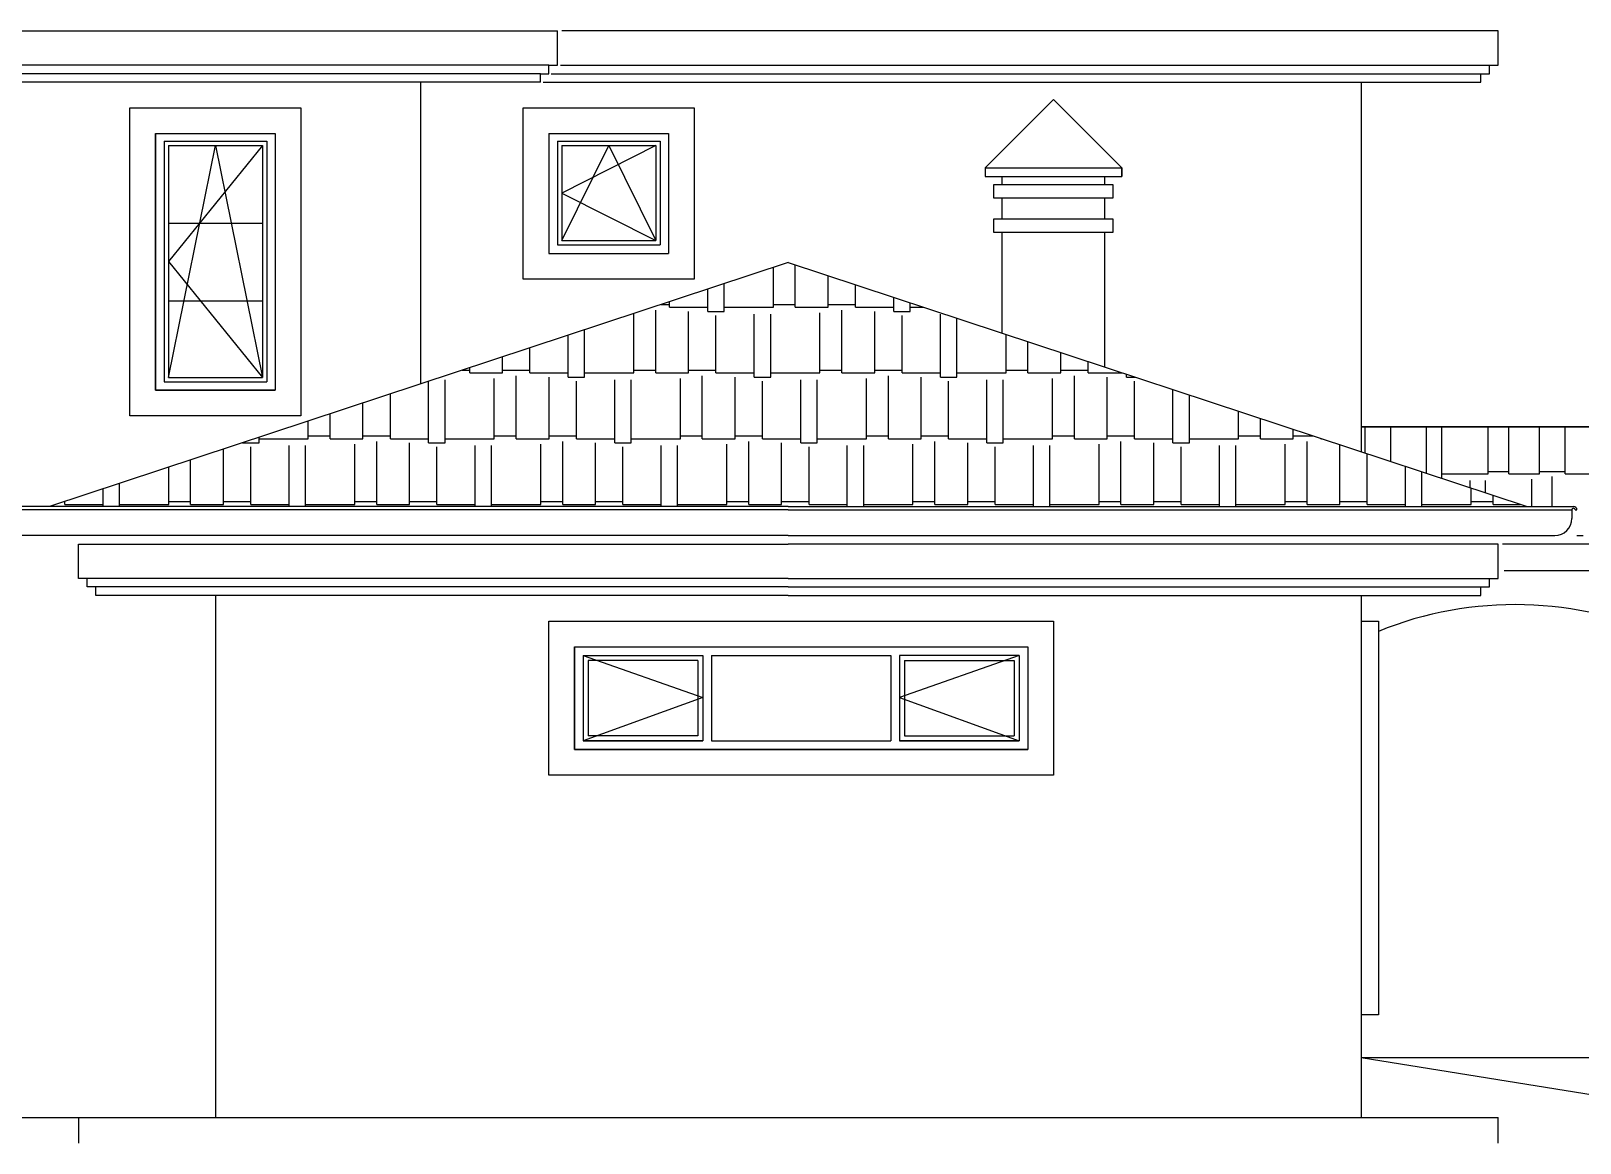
# Model space of a CAD drawing. Extents: x 3907.4 to 3911.57, y -3054.42 to -3053.7.
# Drawn here: x 3910.812 to 3910.9932, y -3053.9306 to -3053.8006 of the extents above; entities that cross this region are included whole.
import ezdxf

# ---------------------------------------------------------------- set-up
doc = ezdxf.new("R2010")
doc.units = 0
doc.header["$LTSCALE"] = 2
doc.header["$MEASUREMENT"] = 0
doc.linetypes.add('ACAD_ISO07W100', pattern=[3.5, 0.5, -3])
for name, color, linetype in [('DOĞRAMA', 2, 'CONTINUOUS'), ('DUVAR', 7, 'CONTINUOUS'), ('KİREMİT', 9, 'CONTINUOUS')]:
    doc.layers.add(name, color=color, linetype=linetype)
doc.layers.add('Standard', color=7, linetype='CONTINUOUS', lineweight=25)

msp = doc.modelspace()

# ---------------------------------------------------------------- linework, layer by layer
at = {"layer": 'DOĞRAMA'}
for p, q in [((3910.826581628488, -3053.812611044727), (3910.826581628488, -3053.842611044727)), ((3910.826581628488, -3053.812611044727), (3910.840581628489, -3053.812611044727)), ((3910.872581628488, -3053.812611044727), (3910.872581628488, -3053.826611044727)), ((3910.872581628488, -3053.812611044727), (3910.886581628488, -3053.812611044727)), ((3910.826581628488, -3053.81351048544), (3910.826581628488, -3053.841611044727)), ((3910.827581628489, -3053.81351048544), (3910.827581628489, -3053.841611044727)), ((3910.827581628489, -3053.81351048544), (3910.827581628489, -3053.841611044727)), ((3910.827581628489, -3053.81351048544), (3910.839581628488, -3053.81351048544)), ((3910.839581628488, -3053.81351048544), (3910.839581628488, -3053.841611044727)), ((3910.872581628488, -3053.81351048544), (3910.872581628488, -3053.825611044726)), ((3910.873581628488, -3053.81351048544), (3910.873581628488, -3053.825611044726)), ((3910.873581628488, -3053.81351048544), (3910.873581628488, -3053.825611044726)), ((3910.873581628488, -3053.81351048544), (3910.885581628489, -3053.81351048544)), ((3910.885581628489, -3053.81351048544), (3910.885581628489, -3053.825611044726)), ((3910.873581628488, -3053.825611044726), (3910.885581628489, -3053.825611044726)), ((3910.827581628489, -3053.841611044727), (3910.839581628488, -3053.841611044727)), ((3910.875581628488, -3053.872611044726), (3910.928581628488, -3053.872611044726)), ((3910.875581628488, -3053.872611044726), (3910.875581628488, -3053.884611044727)), ((3910.928581628488, -3053.872611044726), (3910.928581628488, -3053.884611044727)), ((3910.928581628488, -3053.872611044726), (3910.928581628488, -3053.884611044727)), ((3910.876581628489, -3053.873611044727), (3910.890581628488, -3053.873611044727)), ((3910.876581628489, -3053.873611044727), (3910.876581628489, -3053.883611044726)), ((3910.876581628489, -3053.873611044727), (3910.876581628489, -3053.883611044726)), ((3910.890581628488, -3053.873611044727), (3910.890581628488, -3053.883611044726)), ((3910.891581628488, -3053.873611044727), (3910.912581628489, -3053.873611044727)), ((3910.891581628488, -3053.873611044727), (3910.891581628488, -3053.883611044726)), ((3910.912581628489, -3053.873611044727), (3910.912581628489, -3053.883611044726)), ((3910.927581628488, -3053.873611044727), (3910.913581628488, -3053.873611044727)), ((3910.913581628488, -3053.873611044727), (3910.913581628488, -3053.883611044726)), ((3910.927581628488, -3053.873611044727), (3910.927581628488, -3053.883611044726)), ((3910.927581628488, -3053.873611044727), (3910.927581628488, -3053.883611044726)), ((3910.927581628488, -3053.873611044727), (3910.927581628488, -3053.883611044726)), ((3910.890581628488, -3053.883611044726), (3910.876581628489, -3053.883611044726)), ((3910.876581628489, -3053.883611044726), (3910.890581628488, -3053.883611044726)), ((3910.891581628488, -3053.883611044726), (3910.912581628489, -3053.883611044726)), ((3910.913581628488, -3053.883611044726), (3910.927581628488, -3053.883611044726)), ((3910.927581628488, -3053.883611044726), (3910.913581628488, -3053.883611044726))]:
    msp.add_line(p, q, dxfattribs=at)
at = {"layer": 'DOĞRAMA', "color": 6}
for p, q in [((3910.828081628488, -3053.81401048544), (3910.828081628488, -3053.841111044726)), ((3910.828081628488, -3053.81401048544), (3910.839081628488, -3053.81401048544)), ((3910.839081628488, -3053.81401048544), (3910.839081628488, -3053.841111044726)), ((3910.874081628489, -3053.81401048544), (3910.874081628489, -3053.825111044727)), ((3910.874081628489, -3053.81401048544), (3910.885081628488, -3053.81401048544)), ((3910.885081628488, -3053.81401048544), (3910.885081628488, -3053.825111044727)), ((3910.828081628488, -3053.823077152107), (3910.839081628488, -3053.823077152107)), ((3910.874081628489, -3053.825111044727), (3910.885081628488, -3053.825111044727)), ((3910.828081628488, -3053.832143818774), (3910.839081628488, -3053.832143818774)), ((3910.828081628488, -3053.841111044726), (3910.839081628488, -3053.841111044726)), ((3910.889981628488, -3053.874211044727), (3910.877181628488, -3053.874211044727)), ((3910.877181628488, -3053.874211044727), (3910.877181628488, -3053.883011044727)), ((3910.889981628488, -3053.874211044727), (3910.889981628488, -3053.883011044727)), ((3910.914181628488, -3053.874211044727), (3910.926981628489, -3053.874211044727)), ((3910.914181628488, -3053.874211044727), (3910.914181628488, -3053.883011044727)), ((3910.926981628489, -3053.874211044727), (3910.926981628489, -3053.883011044727)), ((3910.889981628488, -3053.883011044727), (3910.877181628488, -3053.883011044727)), ((3910.914181628488, -3053.883011044727), (3910.926981628489, -3053.883011044727))]:
    msp.add_line(p, q, dxfattribs=at)
at = {"layer": 'DOĞRAMA', "color": 9, "linetype": 'ACAD_ISO07W100'}
for p, q in [((3910.839081628488, -3053.81401048544), (3910.828081628488, -3053.827560765083)), ((3910.828081628488, -3053.841111044726), (3910.833581628488, -3053.81401048544)), ((3910.833581628488, -3053.81401048544), (3910.839081628488, -3053.841111044726)), ((3910.885081628488, -3053.81401048544), (3910.874081628489, -3053.819560765083)), ((3910.874081628489, -3053.825111044727), (3910.879581628488, -3053.81401048544)), ((3910.879581628488, -3053.81401048544), (3910.885081628488, -3053.825111044727)), ((3910.874081628489, -3053.819560765083), (3910.885081628488, -3053.825111044727)), ((3910.828081628488, -3053.827560765083), (3910.839081628488, -3053.841111044726)), ((3910.876581628489, -3053.873611044727), (3910.890581628488, -3053.878511044727)), ((3910.927581628488, -3053.873611044727), (3910.913581628488, -3053.878511044727)), ((3910.890581628488, -3053.878511044727), (3910.876581628489, -3053.883611044726)), ((3910.913581628488, -3053.878511044727), (3910.927581628488, -3053.883611044726))]:
    msp.add_line(p, q, dxfattribs=at)
at = {"layer": 'DUVAR', "color": 4}
for p, q in [((3910.717581628488, -3053.800611044727), (3910.873581628488, -3053.800611044727)), ((3910.873581628488, -3053.804611044727), (3910.873581628488, -3053.800611044727)), ((3910.983581628489, -3053.800611044727), (3910.874086042254, -3053.800611044727)), ((3910.983581628489, -3053.804611044727), (3910.983581628489, -3053.800611044727)), ((3910.871581628488, -3053.806611044727), (3910.871581628488, -3053.805611044726)), ((3910.871581628488, -3053.805611044726), (3910.872581628489, -3053.805611044726)), ((3910.872581628488, -3053.805611044726), (3910.872581628488, -3053.804611044727)), ((3910.872581628488, -3053.804611044727), (3910.873581628488, -3053.804611044727)), ((3910.981581628489, -3053.806611044727), (3910.981581628489, -3053.805611044726)), ((3910.981581628489, -3053.805611044726), (3910.982581628488, -3053.805611044726)), ((3910.982581628488, -3053.805611044726), (3910.982581628488, -3053.804611044727)), ((3910.982581628488, -3053.804611044727), (3910.983581628489, -3053.804611044727)), ((3910.871581628488, -3053.806611044727), (3910.719581628488, -3053.806611044727)), ((3910.871901735925, -3053.806611044727), (3910.981581628489, -3053.806611044727)), ((3910.900581628488, -3053.827688408872), (3910.814166994791, -3053.856205237992)), ((3910.900581628488, -3053.827688408872), (3910.986996262186, -3053.856205237992)), ((3910.833581628488, -3053.866611044727), (3910.833581628488, -3053.927611044727)), ((3910.967581628488, -3053.866611044727), (3910.967581628488, -3053.927611044727)), ((3910.872581628488, -3053.869611044727), (3910.931581628488, -3053.869611044727)), ((3910.872581628488, -3053.887611044727), (3910.872581628488, -3053.869611044727)), ((3910.931581628488, -3053.869611044727), (3910.931581628488, -3053.887611044727)), ((3910.875581628488, -3053.872611044726), (3910.928581628488, -3053.872611044726)), ((3910.875581628488, -3053.884611044727), (3910.875581628488, -3053.872611044726)), ((3910.928581628488, -3053.872611044726), (3910.928581628488, -3053.884611044727)), ((3910.875581628488, -3053.884611044727), (3910.928581628488, -3053.884611044727)), ((3910.875581628488, -3053.884611044727), (3910.928581628488, -3053.884611044727)), ((3910.875581628488, -3053.884611044727), (3910.928581628488, -3053.884611044727)), ((3910.928581628488, -3053.884611044727), (3910.875581628488, -3053.884611044727)), ((3910.931581628488, -3053.887611044727), (3910.872581628488, -3053.887611044727)), ((3910.817581628488, -3053.927611044727), (3910.983581628489, -3053.927611044727)), ((3910.817581628488, -3053.927611044727), (3910.817581628488, -3053.930611044726)), ((3910.983581628489, -3053.930611044726), (3910.983581628489, -3053.927611044727))]:
    msp.add_line(p, q, dxfattribs=at)
at = {"layer": 'DUVAR', "color": 3}
for p, q in [((3910.872581628488, -3053.804611044727), (3910.718581628488, -3053.804611044727)), ((3910.871581628488, -3053.805611044726), (3910.719581628488, -3053.805611044726)), ((3910.872836721873, -3053.805611044726), (3910.981581628489, -3053.805611044726)), ((3910.873946416761, -3053.804611044727), (3910.982581628488, -3053.804611044727)), ((3910.900581628488, -3053.864611044727), (3910.818581628489, -3053.864611044727)), ((3910.900581628488, -3053.865611044726), (3910.819581628488, -3053.865611044726)), ((3910.900581628488, -3053.864611044727), (3910.982581628488, -3053.864611044727)), ((3910.900581628488, -3053.865611044726), (3910.981581628489, -3053.865611044726))]:
    msp.add_line(p, q, dxfattribs=at)
at = {"layer": 'DUVAR'}
for p, q in [((3910.857581628488, -3053.806611044727), (3910.857581628488, -3053.841878408872)), ((3910.967581628488, -3053.806611044727), (3910.967581628488, -3053.849798408872)), ((3910.823581628488, -3053.809611044727), (3910.843581628488, -3053.809611044727)), ((3910.823581628488, -3053.845611044726), (3910.823581628488, -3053.809611044727)), ((3910.843581628488, -3053.809611044727), (3910.843581628488, -3053.845611044726)), ((3910.869581628489, -3053.809611044727), (3910.889581628488, -3053.809611044727)), ((3910.869581628489, -3053.829611044727), (3910.869581628489, -3053.809611044727)), ((3910.889581628488, -3053.809611044727), (3910.889581628488, -3053.829611044727)), ((3910.923581628489, -3053.816611044726), (3910.931581628488, -3053.808611044727)), ((3910.931581628488, -3053.808611044727), (3910.923581628489, -3053.816611044726)), ((3910.931581628488, -3053.808611044727), (3910.939581628489, -3053.816611044726)), ((3910.939581628489, -3053.816611044726), (3910.931581628488, -3053.808611044727)), ((3910.826581628488, -3053.812611044727), (3910.840581628489, -3053.812611044727)), ((3910.826581628488, -3053.842611044727), (3910.826581628488, -3053.812611044727)), ((3910.840581628489, -3053.812611044727), (3910.840581628489, -3053.842611044727)), ((3910.840581628489, -3053.812611044727), (3910.840581628489, -3053.842611044727)), ((3910.886581628488, -3053.812611044727), (3910.886581628488, -3053.826611044727)), ((3910.923581628489, -3053.816611044726), (3910.923581628489, -3053.817611044727)), ((3910.923581628489, -3053.816611044726), (3910.923581628489, -3053.817611044727)), ((3910.939581628489, -3053.816611044726), (3910.939581628489, -3053.817611044727)), ((3910.939581628489, -3053.817611044727), (3910.939581628489, -3053.816611044726)), ((3910.923581628489, -3053.817611044727), (3910.939581628489, -3053.817611044727)), ((3910.925581628489, -3053.818611044727), (3910.925581628489, -3053.817611044727)), ((3910.937581628488, -3053.818611044727), (3910.937581628488, -3053.817611044727)), ((3910.925581628489, -3053.822611044727), (3910.925581628489, -3053.820111044727)), ((3910.937581628488, -3053.822611044727), (3910.937581628488, -3053.820111044727)), ((3910.925581628489, -3053.835938408872), (3910.925581628489, -3053.824111044727)), ((3910.937581628488, -3053.839898408872), (3910.937581628488, -3053.824111044727)), ((3910.872581628488, -3053.826611044727), (3910.886581628488, -3053.826611044727)), ((3910.889581628488, -3053.829611044727), (3910.869581628489, -3053.829611044727)), ((3910.826581628488, -3053.842611044727), (3910.840581628489, -3053.842611044727)), ((3910.840581628489, -3053.842611044727), (3910.826581628488, -3053.842611044727)), ((3910.843581628488, -3053.845611044726), (3910.823581628488, -3053.845611044726)), ((3910.967581628488, -3053.920611044727), (3911.029581628488, -3053.930611044726))]:
    msp.add_line(p, q, dxfattribs=at)
at = {"layer": 'DUVAR', "color": 5}
for p, q in [((3910.817581628488, -3053.860611044727), (3910.900581628488, -3053.860611044727)), ((3910.817581628488, -3053.864611044727), (3910.817581628488, -3053.860611044727)), ((3910.983581628489, -3053.860611044727), (3910.900581628488, -3053.860611044727)), ((3910.983581628489, -3053.864611044727), (3910.983581628489, -3053.860611044727)), ((3910.818581628489, -3053.864611044727), (3910.817581628488, -3053.864611044727)), ((3910.818581628489, -3053.865611044726), (3910.818581628489, -3053.864611044727)), ((3910.819581628488, -3053.865611044726), (3910.818581628489, -3053.865611044726)), ((3910.819581628488, -3053.866611044727), (3910.819581628488, -3053.865611044726)), ((3910.981581628489, -3053.866611044727), (3910.981581628489, -3053.865611044726)), ((3910.981581628489, -3053.865611044726), (3910.982581628488, -3053.865611044726)), ((3910.982581628488, -3053.865611044726), (3910.982581628488, -3053.864611044727)), ((3910.982581628488, -3053.864611044727), (3910.983581628489, -3053.864611044727)), ((3910.900581628488, -3053.866611044727), (3910.819581628488, -3053.866611044727)), ((3910.900581628488, -3053.866611044727), (3910.981581628489, -3053.866611044727))]:
    msp.add_line(p, q, dxfattribs=at)
at = {"layer": 'DUVAR', "color": 6}
for p, q in [((3910.967581628488, -3053.869611044727), (3910.969581628488, -3053.869611044727)), ((3910.969581628488, -3053.869611044727), (3910.969581628488, -3053.915611044727)), ((3910.969581628488, -3053.915611044727), (3910.967581628488, -3053.915611044727))]:
    msp.add_line(p, q, dxfattribs=at)
at = {"layer": 'DUVAR', "color": 11}
for p, q in [((3910.967581628488, -3053.920611044727), (3911.017581628489, -3053.920611044727)), ((3910.565581628488, -3053.927611044727), (3910.817581628488, -3053.927611044727))]:
    msp.add_line(p, q, dxfattribs=at)
at = {"layer": 'KİREMİT', "color": 2}
for p, q in [((3910.898839728764, -3053.832910880009), (3910.898839728764, -3053.828263235781)), ((3910.901399728764, -3053.832910880009), (3910.901399728764, -3053.827958381963)), ((3910.905239728765, -3053.832910880009), (3910.905239728765, -3053.829225581963)), ((3910.891159728764, -3053.833390880009), (3910.891159728764, -3053.830797635781)), ((3910.893079728764, -3053.833390880009), (3910.893079728764, -3053.830164035781)), ((3910.908439728764, -3053.832910880009), (3910.908439728764, -3053.830281581963)), ((3910.885079728765, -3053.840590880009), (3910.885079728765, -3053.833230880009)), ((3910.885725655346, -3053.832590880009), (3910.886679728764, -3053.832590880009)), ((3910.886679728764, -3053.832910880009), (3910.886679728764, -3053.832276035781)), ((3910.886679728764, -3053.832910880009), (3910.891159728764, -3053.832910880009)), ((3910.893079728764, -3053.832910880009), (3910.898839728764, -3053.832910880009)), ((3910.898839728764, -3053.832590880009), (3910.901399728764, -3053.832590880009)), ((3910.901399728764, -3053.832910880009), (3910.905239728765, -3053.832910880009)), ((3910.905239728765, -3053.832590880009), (3910.908439728764, -3053.832590880009)), ((3910.906839728764, -3053.840590880009), (3910.906839728764, -3053.833230880009)), ((3910.908439728764, -3053.832910880009), (3910.912919728764, -3053.832910880009)), ((3910.912919728764, -3053.833390880009), (3910.912919728764, -3053.831759981963)), ((3910.914839728764, -3053.833390880009), (3910.914839728764, -3053.832393581963)), ((3910.914839728764, -3053.832910880009), (3910.9164072986, -3053.832910880009)), ((3910.882519728764, -3053.840590880009), (3910.882519728764, -3053.833648835781)), ((3910.888919728764, -3053.840590880009), (3910.888919728764, -3053.833390880009)), ((3910.891159728764, -3053.833390880009), (3910.893079728764, -3053.833390880009)), ((3910.892119728765, -3053.840590880009), (3910.892119728765, -3053.833870880009)), ((3910.896599728765, -3053.841070880009), (3910.896599728765, -3053.833710880009)), ((3910.898519728764, -3053.841070880009), (3910.898519728764, -3053.833710880009)), ((3910.904279728764, -3053.840590880009), (3910.904279728764, -3053.833550880009)), ((3910.910679728765, -3053.840590880009), (3910.910679728765, -3053.833390880009)), ((3910.912919728764, -3053.833390880009), (3910.914839728764, -3053.833390880009)), ((3910.913879728764, -3053.840590880009), (3910.913879728764, -3053.833870880009)), ((3910.918359728764, -3053.841070880009), (3910.918359728764, -3053.833710880009)), ((3910.920279728764, -3053.841070880009), (3910.920279728764, -3053.834188781963)), ((3910.874839728765, -3053.841070880009), (3910.874839728765, -3053.836183235781)), ((3910.876759728764, -3053.841070880009), (3910.876759728764, -3053.835549635781)), ((3910.926039728764, -3053.840590880009), (3910.926039728764, -3053.836089581963)), ((3910.870359728764, -3053.840590880009), (3910.870359728764, -3053.837661635781)), ((3910.928599728764, -3053.840590880009), (3910.928599728764, -3053.836934381963)), ((3910.932439728765, -3053.840590880009), (3910.932439728765, -3053.838201581963)), ((3910.862452928073, -3053.840270880009), (3910.863319728765, -3053.840270880009)), ((3910.863319728765, -3053.840590880009), (3910.863319728765, -3053.839984835781)), ((3910.867159728764, -3053.840590880009), (3910.867159728764, -3053.838717635781)), ((3910.867159728764, -3053.840270880009), (3910.870359728764, -3053.840270880009)), ((3910.882519728764, -3053.840270880009), (3910.885079728765, -3053.840270880009)), ((3910.888919728764, -3053.840270880009), (3910.892119728765, -3053.840270880009)), ((3910.904279728764, -3053.840270880009), (3910.906839728764, -3053.840270880009)), ((3910.910679728765, -3053.840270880009), (3910.913879728764, -3053.840270880009)), ((3910.926039728764, -3053.840270880009), (3910.928599728764, -3053.840270880009)), ((3910.932439728765, -3053.840270880009), (3910.935639728764, -3053.840270880009)), ((3910.935639728764, -3053.840590880009), (3910.935639728764, -3053.839257581963)), ((3910.858519728764, -3053.848750880009), (3910.858519728764, -3053.841568835781)), ((3910.860439728765, -3053.848750880009), (3910.860439728765, -3053.841390880009)), ((3910.863319728765, -3053.840590880009), (3910.867159728764, -3053.840590880009)), ((3910.866199728765, -3053.848270880009), (3910.866199728765, -3053.841230880009)), ((3910.868759728764, -3053.848270880009), (3910.868759728764, -3053.840910880009)), ((3910.870359728764, -3053.840590880009), (3910.874839728765, -3053.840590880009)), ((3910.872599728764, -3053.848270880009), (3910.872599728764, -3053.841070880009)), ((3910.874839728765, -3053.841070880009), (3910.876759728764, -3053.841070880009)), ((3910.875799728764, -3053.848270880009), (3910.875799728764, -3053.841550880009)), ((3910.876759728764, -3053.840590880009), (3910.882519728764, -3053.840590880009)), ((3910.880279728764, -3053.848750880009), (3910.880279728764, -3053.841390880009)), ((3910.882199728765, -3053.848750880009), (3910.882199728765, -3053.841390880009)), ((3910.885079728765, -3053.840590880009), (3910.888919728764, -3053.840590880009)), ((3910.887959728765, -3053.848270880009), (3910.887959728765, -3053.841230880009)), ((3910.890519728765, -3053.848270880009), (3910.890519728765, -3053.840910880009)), ((3910.892119728765, -3053.840590880009), (3910.896599728765, -3053.840590880009)), ((3910.894359728764, -3053.848270880009), (3910.894359728764, -3053.841070880009)), ((3910.896599728765, -3053.841070880009), (3910.898519728764, -3053.841070880009)), ((3910.897559728764, -3053.848270880009), (3910.897559728764, -3053.841550880009)), ((3910.898519728764, -3053.840590880009), (3910.904279728764, -3053.840590880009)), ((3910.902039728765, -3053.848750880009), (3910.902039728765, -3053.841390880009)), ((3910.903959728764, -3053.848750880009), (3910.903959728764, -3053.841390880009)), ((3910.906839728764, -3053.840590880009), (3910.910679728765, -3053.840590880009)), ((3910.909719728764, -3053.848270880009), (3910.909719728764, -3053.841230880009)), ((3910.912279728765, -3053.848270880009), (3910.912279728765, -3053.840910880009)), ((3910.913879728764, -3053.840590880009), (3910.918359728764, -3053.840590880009)), ((3910.916119728764, -3053.848270880009), (3910.916119728764, -3053.841070880009)), ((3910.918359728764, -3053.841070880009), (3910.920279728764, -3053.841070880009)), ((3910.919319728765, -3053.848270880009), (3910.919319728765, -3053.841550880009)), ((3910.920279728764, -3053.840590880009), (3910.926039728764, -3053.840590880009)), ((3910.923799728765, -3053.848750880009), (3910.923799728765, -3053.841390880009)), ((3910.925719728764, -3053.848750880009), (3910.925719728764, -3053.841390880009)), ((3910.928599728764, -3053.840590880009), (3910.932439728765, -3053.840590880009)), ((3910.931479728764, -3053.848270880009), (3910.931479728764, -3053.841230880009)), ((3910.934039728764, -3053.848270880009), (3910.934039728764, -3053.840910880009)), ((3910.935639728764, -3053.840590880009), (3910.939680025873, -3053.840590880009)), ((3910.937879728765, -3053.848270880009), (3910.937879728765, -3053.841070880009)), ((3910.940119728764, -3053.841070880009), (3910.940119728764, -3053.840735981963)), ((3910.940119728764, -3053.841070880009), (3910.941134571327, -3053.841070880009)), ((3910.941079728765, -3053.848270880009), (3910.941079728765, -3053.841550880009)), ((3910.850839728765, -3053.848270880009), (3910.850839728765, -3053.844103235781)), ((3910.854039728764, -3053.848270880009), (3910.854039728764, -3053.843047235781)), ((3910.945559728764, -3053.848750880009), (3910.945559728764, -3053.842531181963)), ((3910.947479728764, -3053.848750880009), (3910.947479728764, -3053.843164781963)), ((3910.846999728764, -3053.848270880009), (3910.846999728764, -3053.845370435781)), ((3910.953239728764, -3053.848270880009), (3910.953239728764, -3053.845065581963)), ((3910.955799728764, -3053.848270880009), (3910.955799728764, -3053.845910381963)), ((3910.844439728764, -3053.848270880009), (3910.844439728764, -3053.846215235781)), ((3910.959639728765, -3053.848270880009), (3910.959639728765, -3053.847177581963)), ((3910.834519728764, -3053.855950880009), (3910.834519728764, -3053.849488835781)), ((3910.836759728764, -3053.848750880009), (3910.836759728764, -3053.848749635781)), ((3910.836759728764, -3053.848750880009), (3910.838679728764, -3053.848750880009)), ((3910.837719728765, -3053.855950880009), (3910.837719728765, -3053.849230880009)), ((3910.838679728764, -3053.848750880009), (3910.838679728764, -3053.848116035781)), ((3910.838679728764, -3053.848270880009), (3910.844439728764, -3053.848270880009)), ((3910.842199728765, -3053.856205237992), (3910.842199728765, -3053.849070880009)), ((3910.844119728764, -3053.856205237992), (3910.844119728764, -3053.849070880009)), ((3910.844439728764, -3053.847950880009), (3910.846999728764, -3053.847950880009)), ((3910.846999728764, -3053.848270880009), (3910.850839728765, -3053.848270880009)), ((3910.849879728764, -3053.855950880009), (3910.849879728764, -3053.848910880009)), ((3910.850839728765, -3053.847950880009), (3910.854039728764, -3053.847950880009)), ((3910.852439728764, -3053.855950880009), (3910.852439728764, -3053.848590880009)), ((3910.854039728764, -3053.848270880009), (3910.858519728764, -3053.848270880009)), ((3910.856279728765, -3053.855950880009), (3910.856279728765, -3053.848750880009)), ((3910.858519728764, -3053.848750880009), (3910.860439728765, -3053.848750880009)), ((3910.859479728764, -3053.855950880009), (3910.859479728764, -3053.849230880009)), ((3910.860439728765, -3053.848270880009), (3910.866199728765, -3053.848270880009)), ((3910.863959728764, -3053.856205237992), (3910.863959728764, -3053.849070880009)), ((3910.865879728764, -3053.856205237992), (3910.865879728764, -3053.849070880009)), ((3910.866199728765, -3053.847950880009), (3910.868759728764, -3053.847950880009)), ((3910.868759728764, -3053.848270880009), (3910.872599728764, -3053.848270880009)), ((3910.871639728764, -3053.855950880009), (3910.871639728764, -3053.848910880009)), ((3910.872599728764, -3053.847950880009), (3910.875799728764, -3053.847950880009)), ((3910.874199728764, -3053.855950880009), (3910.874199728764, -3053.848590880009)), ((3910.875799728764, -3053.848270880009), (3910.880279728764, -3053.848270880009)), ((3910.878039728765, -3053.855950880009), (3910.878039728765, -3053.848750880009)), ((3910.880279728764, -3053.848750880009), (3910.882199728765, -3053.848750880009)), ((3910.881239728764, -3053.855950880009), (3910.881239728764, -3053.849230880009)), ((3910.882199728765, -3053.848270880009), (3910.887959728765, -3053.848270880009)), ((3910.885719728764, -3053.856205237992), (3910.885719728764, -3053.849070880009)), ((3910.887639728764, -3053.856205237992), (3910.887639728764, -3053.849070880009)), ((3910.887959728765, -3053.847950880009), (3910.890519728765, -3053.847950880009)), ((3910.890519728765, -3053.848270880009), (3910.894359728764, -3053.848270880009)), ((3910.893399728765, -3053.855950880009), (3910.893399728765, -3053.848910880009)), ((3910.894359728764, -3053.847950880009), (3910.897559728764, -3053.847950880009)), ((3910.895959728764, -3053.855950880009), (3910.895959728764, -3053.848590880009)), ((3910.897559728764, -3053.848270880009), (3910.902039728765, -3053.848270880009)), ((3910.899799728764, -3053.855950880009), (3910.899799728764, -3053.848750880009)), ((3910.902039728765, -3053.848750880009), (3910.903959728764, -3053.848750880009)), ((3910.902999728764, -3053.855950880009), (3910.902999728764, -3053.849230880009)), ((3910.903959728764, -3053.848270880009), (3910.909719728764, -3053.848270880009)), ((3910.907479728764, -3053.856205237992), (3910.907479728764, -3053.849070880009)), ((3910.909399728765, -3053.856205237992), (3910.909399728765, -3053.849070880009)), ((3910.909719728764, -3053.847950880009), (3910.912279728765, -3053.847950880009)), ((3910.912279728765, -3053.848270880009), (3910.916119728764, -3053.848270880009)), ((3910.915159728765, -3053.855950880009), (3910.915159728765, -3053.848910880009)), ((3910.916119728764, -3053.847950880009), (3910.919319728765, -3053.847950880009)), ((3910.917719728764, -3053.855950880009), (3910.917719728764, -3053.848590880009)), ((3910.919319728765, -3053.848270880009), (3910.923799728765, -3053.848270880009)), ((3910.921559728764, -3053.855950880009), (3910.921559728764, -3053.848750880009)), ((3910.923799728765, -3053.848750880009), (3910.925719728764, -3053.848750880009)), ((3910.924759728764, -3053.855950880009), (3910.924759728764, -3053.849230880009)), ((3910.925719728764, -3053.848270880009), (3910.931479728764, -3053.848270880009)), ((3910.929239728765, -3053.856205237992), (3910.929239728765, -3053.849070880009)), ((3910.931159728764, -3053.856205237992), (3910.931159728764, -3053.849070880009)), ((3910.931479728764, -3053.847950880009), (3910.934039728764, -3053.847950880009)), ((3910.934039728764, -3053.848270880009), (3910.937879728765, -3053.848270880009)), ((3910.936919728764, -3053.855950880009), (3910.936919728764, -3053.848910880009)), ((3910.937879728765, -3053.847950880009), (3910.941079728765, -3053.847950880009)), ((3910.939479728765, -3053.855950880009), (3910.939479728765, -3053.848590880009)), ((3910.941079728765, -3053.848270880009), (3910.945559728764, -3053.848270880009)), ((3910.943319728764, -3053.855950880009), (3910.943319728764, -3053.848750880009)), ((3910.945559728764, -3053.848750880009), (3910.947479728764, -3053.848750880009)), ((3910.946519728765, -3053.855950880009), (3910.946519728765, -3053.849230880009)), ((3910.947479728764, -3053.848270880009), (3910.953239728764, -3053.848270880009)), ((3910.950999728765, -3053.856205237992), (3910.950999728765, -3053.849070880009)), ((3910.952919728764, -3053.856205237992), (3910.952919728764, -3053.849070880009)), ((3910.953239728764, -3053.847950880009), (3910.955799728764, -3053.847950880009)), ((3910.955799728764, -3053.848270880009), (3910.959639728765, -3053.848270880009)), ((3910.958679728764, -3053.855950880009), (3910.958679728764, -3053.848910880009)), ((3910.959639728765, -3053.847950880009), (3910.961983056176, -3053.847950880009)), ((3910.961239728764, -3053.855950880009), (3910.961239728764, -3053.848590880009)), ((3910.962839728764, -3053.848270880009), (3910.962839728764, -3053.848233581963)), ((3910.962839728764, -3053.848270880009), (3910.962952753146, -3053.848270880009)), ((3910.965079728765, -3053.855950880009), (3910.965079728765, -3053.848972781963)), ((3910.830679728765, -3053.855950880009), (3910.830679728765, -3053.850756035781)), ((3910.968279728765, -3053.855950880009), (3910.968279728765, -3053.850028781963)), ((3910.828119728764, -3053.855950880009), (3910.828119728764, -3053.851600835781)), ((3910.972759728764, -3053.856205237992), (3910.972759728764, -3053.851507181963)), ((3910.974679728764, -3053.856205237992), (3910.974679728764, -3053.852140781963)), ((3910.820439728765, -3053.856205237992), (3910.820439728765, -3053.854135235781)), ((3910.822359728764, -3053.856205237992), (3910.822359728764, -3053.853501635781)), ((3910.980439728764, -3053.855950880009), (3910.980439728764, -3053.854041581963)), ((3910.982999728764, -3053.855950880009), (3910.982999728764, -3053.854886381963)), ((3910.815907473528, -3053.855630880009), (3910.815959728764, -3053.855630880009)), ((3910.815959728764, -3053.855950880009), (3910.815959728764, -3053.855613635781)), ((3910.815959728764, -3053.855950880009), (3910.820439728765, -3053.855950880009)), ((3910.822359728764, -3053.855950880009), (3910.828119728764, -3053.855950880009)), ((3910.828119728764, -3053.855630880009), (3910.830679728765, -3053.855630880009)), ((3910.830679728765, -3053.855950880009), (3910.834519728764, -3053.855950880009)), ((3910.834519728764, -3053.855630880009), (3910.837719728765, -3053.855630880009)), ((3910.837719728765, -3053.855950880009), (3910.842199728765, -3053.855950880009)), ((3910.844119728764, -3053.855950880009), (3910.849879728764, -3053.855950880009)), ((3910.849879728764, -3053.855630880009), (3910.852439728764, -3053.855630880009)), ((3910.852439728764, -3053.855950880009), (3910.856279728765, -3053.855950880009)), ((3910.856279728765, -3053.855630880009), (3910.859479728764, -3053.855630880009)), ((3910.859479728764, -3053.855950880009), (3910.863959728764, -3053.855950880009)), ((3910.865879728764, -3053.855950880009), (3910.871639728764, -3053.855950880009)), ((3910.871639728764, -3053.855630880009), (3910.874199728764, -3053.855630880009)), ((3910.874199728764, -3053.855950880009), (3910.878039728765, -3053.855950880009)), ((3910.878039728765, -3053.855630880009), (3910.881239728764, -3053.855630880009)), ((3910.881239728764, -3053.855950880009), (3910.885719728764, -3053.855950880009)), ((3910.887639728764, -3053.855950880009), (3910.893399728765, -3053.855950880009)), ((3910.893399728765, -3053.855630880009), (3910.895959728764, -3053.855630880009)), ((3910.895959728764, -3053.855950880009), (3910.899799728764, -3053.855950880009)), ((3910.899799728764, -3053.855630880009), (3910.902999728764, -3053.855630880009)), ((3910.902999728764, -3053.855950880009), (3910.907479728764, -3053.855950880009)), ((3910.909399728765, -3053.855950880009), (3910.915159728765, -3053.855950880009)), ((3910.915159728765, -3053.855630880009), (3910.917719728764, -3053.855630880009)), ((3910.917719728764, -3053.855950880009), (3910.921559728764, -3053.855950880009)), ((3910.921559728764, -3053.855630880009), (3910.924759728764, -3053.855630880009)), ((3910.924759728764, -3053.855950880009), (3910.929239728765, -3053.855950880009)), ((3910.931159728764, -3053.855950880009), (3910.936919728764, -3053.855950880009)), ((3910.936919728764, -3053.855630880009), (3910.939479728765, -3053.855630880009)), ((3910.939479728765, -3053.855950880009), (3910.943319728764, -3053.855950880009)), ((3910.943319728764, -3053.855630880009), (3910.946519728765, -3053.855630880009)), ((3910.946519728765, -3053.855950880009), (3910.950999728765, -3053.855950880009)), ((3910.952919728764, -3053.855950880009), (3910.958679728764, -3053.855950880009)), ((3910.958679728764, -3053.855630880009), (3910.961239728764, -3053.855630880009)), ((3910.961239728764, -3053.855950880009), (3910.965079728765, -3053.855950880009)), ((3910.965079728765, -3053.855630880009), (3910.968279728765, -3053.855630880009)), ((3910.968279728765, -3053.855950880009), (3910.972759728764, -3053.855950880009)), ((3910.974679728764, -3053.855950880009), (3910.980439728764, -3053.855950880009)), ((3910.980439728764, -3053.855630880009), (3910.982999728764, -3053.855630880009)), ((3910.982999728764, -3053.855950880009), (3910.986225480418, -3053.855950880009))]:
    msp.add_line(p, q, dxfattribs=at)
at = {"layer": 'KİREMİT', "color": 9}
for p, q in [((3910.968024697949, -3053.849944621794), (3910.968024697949, -3053.846870525731)), ((3910.971024697949, -3053.850934621794), (3910.971024697949, -3053.846870525731)), ((3910.975224697949, -3053.852320621794), (3910.975224697949, -3053.846870525731)), ((3910.977024697949, -3053.852845062008), (3910.977024697949, -3053.846870525731)), ((3910.982424697949, -3053.852395062008), (3910.982424697949, -3053.846870525731)), ((3910.984824697949, -3053.852395062008), (3910.984824697949, -3053.846870525731)), ((3910.988424697949, -3053.852395062008), (3910.988424697949, -3053.846870525731)), ((3910.991424697949, -3053.852395062008), (3910.991424697949, -3053.846870525731)), ((3910.976813910719, -3053.852845062008), (3910.977024697949, -3053.852845062008)), ((3910.977024697949, -3053.852395062008), (3910.982424697949, -3053.852395062008)), ((3910.980324697949, -3053.854003621794), (3910.980324697949, -3053.853145062008)), ((3910.982124697949, -3053.854597621794), (3910.982124697949, -3053.853145062008)), ((3910.982424697949, -3053.852095062008), (3910.984824697949, -3053.852095062008)), ((3910.984824697949, -3053.852395062008), (3910.988424697949, -3053.852395062008)), ((3910.987524697949, -3053.856205237992), (3910.987524697949, -3053.852995062008)), ((3910.988424697949, -3053.852095062008), (3910.991424697949, -3053.852095062008)), ((3910.989924697949, -3053.856205237992), (3910.989924697949, -3053.852695062008)), ((3910.991424697949, -3053.852395062008), (3910.995624697949, -3053.852395062008)), ((3910.992808383397, -3053.859595062008), (3910.993524697949, -3053.859595062008))]:
    msp.add_line(p, q, dxfattribs=at)
at = {"layer": 'KİREMİT'}
for p, q in [((3910.900581628488, -3053.856205237992), (3910.80875487358, -3053.856205237992)), ((3910.900581628488, -3053.856605237992), (3910.80895487358, -3053.856605237992)), ((3910.900581628488, -3053.856205237992), (3910.992408383397, -3053.856205237992)), ((3910.900581628488, -3053.856605237992), (3910.992208383397, -3053.856605237992)), ((3910.992208383397, -3053.856605237992), (3910.992208383397, -3053.857605237992)), ((3910.992608383397, -3053.856605237992), (3910.992808383397, -3053.856605237992)), ((3910.900581628488, -3053.859605237992), (3910.81095487358, -3053.859605237992)), ((3910.900581628488, -3053.859605237992), (3910.990208383397, -3053.859605237992))]:
    msp.add_line(p, q, dxfattribs=at)
for centre, radius, start, end in [((3910.992408383397, -3053.856605237992), 0.0002000000000000001, 0, 180), ((3910.992408383397, -3053.856605237992), 0.0004000000000000002, 0, 90), ((3910.990208383397, -3053.857605237992), 0.002000000000000001, 270, 0)]:
    msp.add_arc(centre, radius, start, end, dxfattribs=at)
at = {"layer": 'Standard', "color": 2, "linetype": 'ByBlock'}
for p, q in [((3910.923581628489, -3053.816611044726), (3910.939581628489, -3053.816611044726)), ((3910.938581628488, -3053.818611044727), (3910.924581628488, -3053.818611044727)), ((3910.924581628488, -3053.818611044727), (3910.924581628488, -3053.820111044727)), ((3910.938581628488, -3053.820111044727), (3910.938581628488, -3053.818611044727)), ((3910.924581628488, -3053.820111044727), (3910.938581628488, -3053.820111044727)), ((3910.938581628488, -3053.822611044727), (3910.924581628488, -3053.822611044727)), ((3910.924581628488, -3053.822611044727), (3910.924581628488, -3053.824111044727)), ((3910.924581628488, -3053.824111044727), (3910.938581628488, -3053.824111044727)), ((3910.938581628488, -3053.824111044727), (3910.938581628488, -3053.822611044727))]:
    msp.add_line(p, q, dxfattribs=at)
at = {"layer": 'Standard', "color": 100, "linetype": 'ByBlock'}
for p, q in [((3911.017581628489, -3053.846870525731), (3910.967581628488, -3053.846870525731)), ((3910.967581628488, -3053.846870525731), (3911.017581628489, -3053.846870525731)), ((3911.017581628489, -3053.860611044727), (3910.984088313774, -3053.860611044727)), ((3910.984311639211, -3053.863670525732), (3911.017581628489, -3053.863670525732))]:
    msp.add_line(p, q, dxfattribs=at)
msp.add_arc((3910.985581628489, -3053.910170525735), 0.04250000000320561, 64.94238459242555, 112.1152334121148, dxfattribs=at)

doc.saveas('drawing.dxf')
